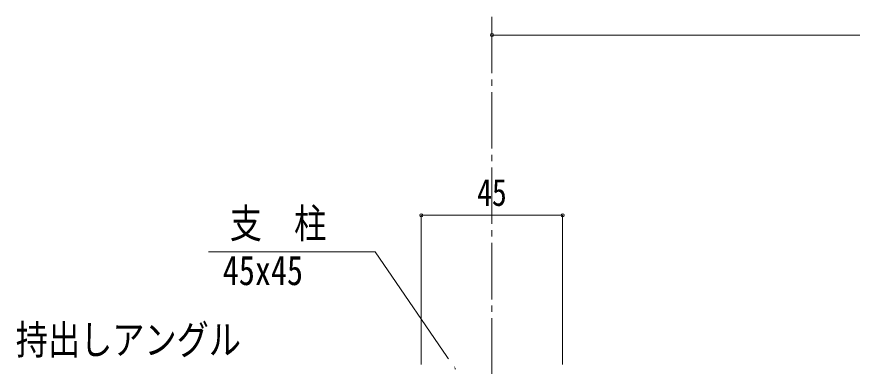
# Model space of a CAD drawing. Units: millimetres at full size; details may follow other scales. Extents: x -3475 to 3471, y -1129 to 1133.
# Drawn here: x -1532 to -1000, y -327 to -105 of the extents above; entities that cross this region are included whole.
import ezdxf
from ezdxf.enums import TextEntityAlignment as Align

# ---------------------------------------------------------------- set-up
doc = ezdxf.new("R2010")
doc.units = ezdxf.units.MM
doc.header["$LTSCALE"] = 4
doc.header["$PDMODE"] = 32
doc.header["$PDSIZE"] = 2
doc.linetypes.add('CHAIN2', pattern=[12, 9, -1, 1, -1])
for name, color, linetype, lineweight in [('0-0_0', 7, 'Continuous', 9), ('0-1_1手摺寸法', 3, 'Continuous', 9), ('0-7_3中心線', 2, 'CHAIN2', 9)]:
    doc.layers.add(name, color=color, linetype=linetype, lineweight=lineweight)
doc.styles.add('ＭＳ ゴシック', font='')
doc.styles.get('ＭＳ ゴシック').set_extended_font_data('MS Gothic')

msp = doc.modelspace()

# ---------------------------------------------------------------- linework, layer by layer
at = {"layer": '0-0_0'}
msp.add_lwpolyline([(-1253.125, -329.077), (-1304.269, -254.306), (-1410.303, -254.306)], dxfattribs=at)
at = {"layer": '0-1_1手摺寸法'}
for p, q in [((-1229.844, -116.06), (-1229.844, -116.215)), ((-629.844, -116.215), (-1229.844, -116.215)), ((-1225.244, -116.215), (-634.444, -116.215)), ((-1274.844, -325.977), (-1274.844, -231.031)), ((-1274.844, -231.031), (-1184.844, -231.031)), ((-1189.444, -231.031), (-1270.244, -231.031)), ((-1184.844, -325.977), (-1184.844, -231.031))]:
    msp.add_line(p, q, dxfattribs=at)
for p in [(-1229.844, -116.215), (-1274.844, -231.031), (-1184.844, -231.031)]:
    msp.add_point(p, dxfattribs=at)
at = {"layer": '0-7_3中心線'}
msp.add_line((-1229.844, -104.56), (-1229.844, -564.077), dxfattribs=at)

# ---------------------------------------------------------------- texts
at = {"layer": '0-0_0', "style": 'ＭＳ ゴシック', "width": 0.8}
for s, p in [('支\u3000柱', (-1396.802, -251.162)), ('45x45', (-1401.235, -281.095)), ('持出しアングル', (-1533.027, -325.271))]:
    msp.add_text(s, height=18.77, dxfattribs=at).set_placement(p, align=Align.BOTTOM_LEFT)
at = {"layer": '0-1_1手摺寸法', "color": 7, "style": 'ＭＳ ゴシック', "width": 0.8}
msp.add_text('45', height=17.27, dxfattribs=at).set_placement((-1239.265, -230.212), align=Align.BOTTOM_LEFT)

# ---------------------------------------------------------------- next in the draw order: wipeouts: each hides what was drawn before it
msp.add_wipeout([(-1258.72, -323.358), (-1256.426, -321.79), (-1253.125, -329.077), (-1253.125, -329.077)])

doc.saveas('drawing.dxf')
